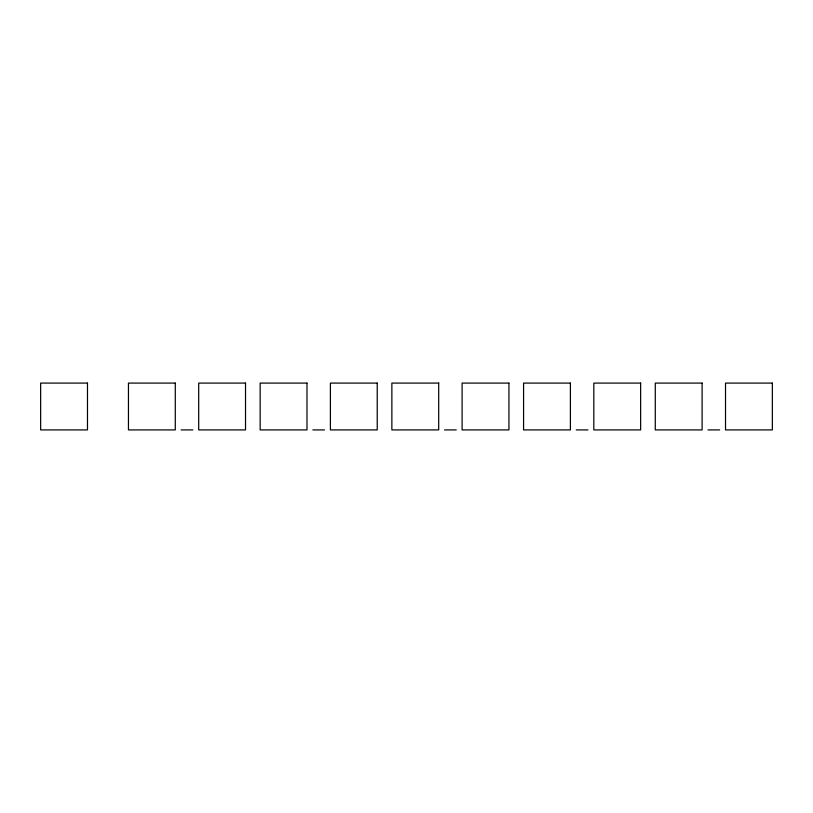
<?xml version="1.0" encoding="UTF-8"?>
<svg xmlns="http://www.w3.org/2000/svg" width="813" height="813" viewBox="0 0 813 813"><rect width="100%" height="100%" fill="white"/><g stroke="black" fill="none" stroke-linecap="round" stroke-linejoin="round"><path stroke-width="1.22" d="M181.136 429.914L192.844 429.914M312.842 429.914L324.55 429.914M444.548 429.914L456.256 429.914M576.254 429.914L587.962 429.914M707.96 429.914L719.668 429.914M87.479 383.086L40.65 383.086L40.65 429.914L87.479 429.914L87.479 383.086M175.283 383.086L128.454 383.086L128.454 429.914L175.283 429.914L175.283 383.086M245.526 383.086L198.697 383.086L198.697 429.914L245.526 429.914L245.526 383.086M306.989 383.086L260.16 383.086L260.16 429.914L306.989 429.914L306.989 383.086M377.232 383.086L330.403 383.086L330.403 429.914L377.232 429.914L377.232 383.086M438.695 383.086L391.866 383.086L391.866 429.914L438.695 429.914L438.695 383.086M508.938 383.086L462.109 383.086L462.109 429.914L508.938 429.914L508.938 383.086M570.401 383.086L523.572 383.086L523.572 429.914L570.401 429.914L570.401 383.086M640.644 383.086L593.815 383.086L593.815 429.914L640.644 429.914L640.644 383.086M702.107 383.086L655.278 383.086L655.278 429.914L702.107 429.914L702.107 383.086M772.35 383.086L725.521 383.086L725.521 429.914L772.35 429.914L772.35 383.086"/></g></svg>
